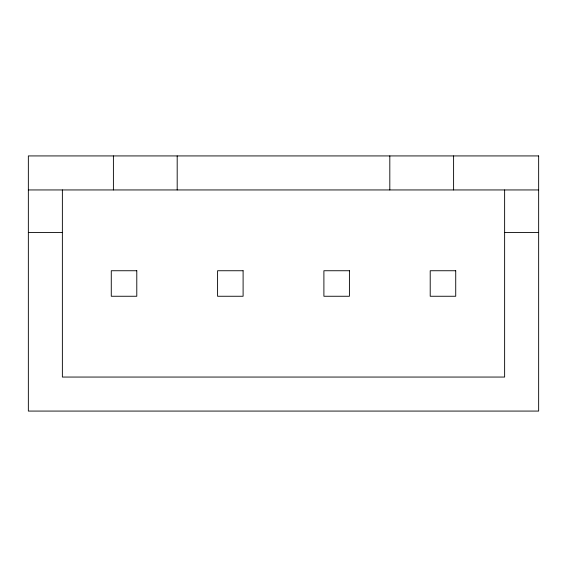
<?xml version="1.0" encoding="UTF-8"?>
<svg xmlns="http://www.w3.org/2000/svg" width="567" height="567" viewBox="0 0 567 567"><rect width="100%" height="100%" fill="white"/><g stroke="black" fill="none" stroke-linecap="round" stroke-linejoin="round"><path stroke-width="0.85" d="M28.35 189.945L538.65 189.945M28.35 232.47L62.37 232.47M504.63 232.47L538.65 232.47M504.63 189.945L504.63 377.055L62.37 377.055L62.37 189.945M453.6 155.925L453.6 189.945M389.812 155.925L389.812 189.945M177.188 155.925L177.188 189.945M113.4 155.925L113.4 189.945M538.65 155.925L28.35 155.925L28.35 411.075L538.65 411.075L538.65 155.925M136.789 270.743L111.274 270.743L111.274 296.257L136.789 296.257L136.789 270.743M243.101 270.743L217.586 270.743L217.586 296.257L243.101 296.257L243.101 270.743M349.414 270.743L323.899 270.743L323.899 296.257L349.414 296.257L349.414 270.743M455.726 270.743L430.211 270.743L430.211 296.257L455.726 296.257L455.726 270.743"/></g></svg>
